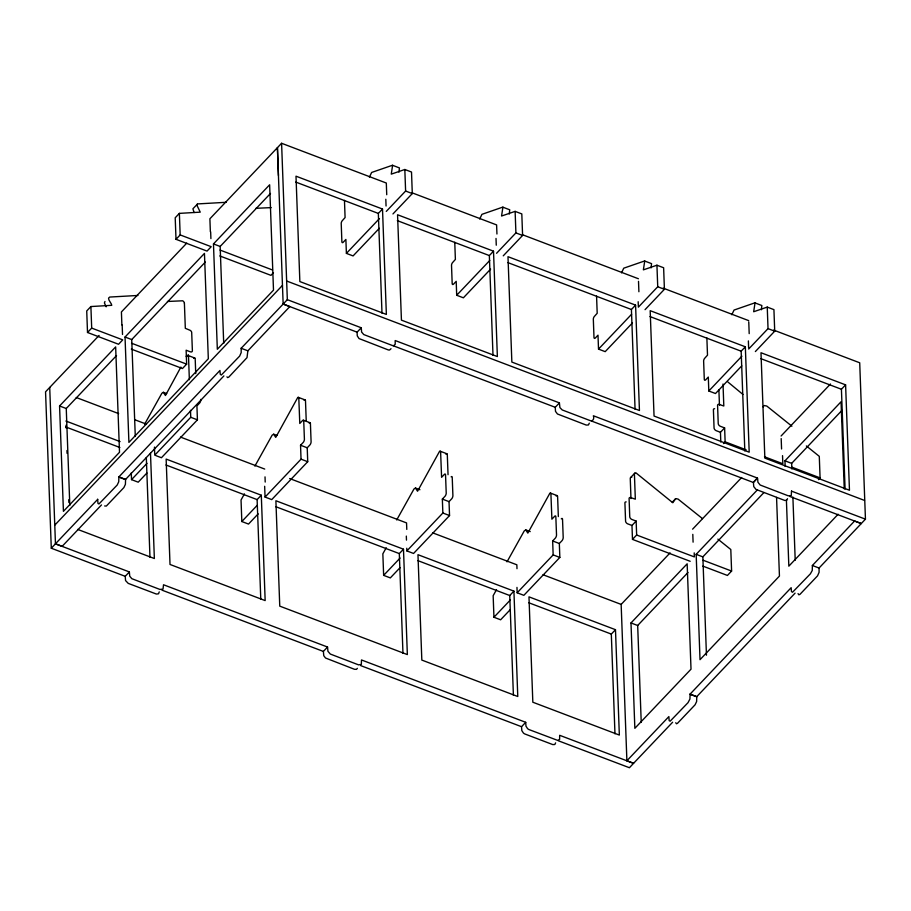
<?xml version="1.0" encoding="UTF-8"?>
<svg xmlns="http://www.w3.org/2000/svg" width="911" height="911" viewBox="0 0 911 911"><rect width="100%" height="100%" fill="white"/><g stroke="black" fill="none" stroke-linecap="round" stroke-linejoin="round"><path stroke-width="1.37" d="M787.48 498.704L786.762 500.31L784.77 500.458L755.993 489.401L753.75 486.599L753.42 482.602L757.394 478.047L593.346 415.758C594.735 418.57 592.56 422.419 589.463 420.335L562.212 409.95L559.901 407.57L559.411 402.901L557.27 402.07L395.18 340.543L395.203 344.324L393.757 345.599A3.815 2.437 43.5 0 1 391.992 345.349L363.774 334.565L361.621 332.071L361.246 327.63M555.608 742.864L554.845 744.503L552.806 744.594L525.191 734.107A3.815 2.437 43.5 0 1 523.392 732.991L521.809 730.576L521.548 726.705L525.715 722.309L361.485 659.951L361.337 664.381L358.604 664.882L330.317 654.052L327.937 651.297L327.55 647.038L163.513 584.76L163.035 589.075L159.903 589.44L131.822 578.679L129.726 576.173L129.373 571.937L55.457 543.833L49.718 387.437M589.292 423.171L588.449 424.97L586.206 425.061L557.464 413.993L555.505 411.373L555.243 407.297L559.411 402.901M398.972 172.168L399.428 167.92L392.459 165.255L371.631 172.464L369.41 177.155M509.272 214.051L509.739 209.803L502.758 207.127L481.93 214.336L479.71 219.027M651.092 267.891L651.547 263.643L644.578 260.979L623.739 268.187L621.53 272.879M761.391 309.774L761.847 305.527L754.877 302.851L734.038 310.059L731.829 314.75M97.671 499.239L97.955 503.419L98.935 503.977L117.189 485.039L118.726 481.805L118.897 476.897L219.938 370.492L220.257 374.33L221.316 375.036L239.639 356.11L241.199 352.58L241.164 348.139M104.64 505.958L106.336 506.06L123.885 487.579L125.411 484.345L125.581 479.425L223.89 375.913M672.637 722.218L633.578 763.304L626.893 760.765L668.879 716.593L669.152 720.635L670.143 721.193L687.999 702.688L689.934 699.022L690.094 694.114L791.147 587.709L791.465 591.546L792.524 592.252L810.391 573.816L812.27 570.434L812.373 565.492L854.586 521.001L861.282 523.54L865.45 519.168L859.711 362.783L773.564 330.067M675.723 722.742L676.509 723.778L677.533 723.277L695.082 704.795L696.619 701.561L696.778 696.642L795.087 593.129M391.024 348.719L389.589 349.983A3.815 2.437 43.5 0 1 387.813 349.744L359.048 338.573L357.26 335.863L357.078 332.162L361.246 327.778L287.329 299.662L281.59 143.278L386.31 183.031L386.731 194.726M357.351 668.344L356.497 669.357L354.436 669.278L325.534 658.015L323.769 655.692L323.382 651.433L327.55 647.038M180.879 367.087L165.438 395.522L163.354 392.311L161.851 393.29L144.587 424.241M226.406 202.288L197.619 203.916L192.904 208.79L194.111 212.548M197.197 204.166L197.186 205.795L200.249 212.149L179.376 213.379L175.208 217.775L176.005 239.308L207.036 251.094L211.204 246.699L180.173 234.924L179.376 213.379M254.886 466.125L272.15 435.162L273.664 434.194L277.001 435.458M244.433 493.876L241.039 499.991L241.825 521.525L248.521 524.064L258.189 513.872M396.706 519.965L413.958 489.013L415.473 488.034L419.925 489.731M386.241 547.727L382.848 553.831L383.645 575.365L390.329 577.904L400.009 567.724M507.006 561.848L524.258 530.885L525.772 529.917L530.225 531.603M496.541 589.611L493.158 595.714L493.944 617.248L500.629 619.787L510.308 609.596M186.448 356.827L187.427 355.62M702.483 518.621L677.978 499.023L675.609 498.704L672.785 502.747L635.969 472.889A2.551 1.628 43.5 0 0 634.42 474.05L635.331 499.182L630.685 497.588A2.186 1.401 43.5 0 0 629.091 498.408L629.752 516.844A2.517 1.606 43.5 0 0 631.949 519.486L636.14 521.081L636.652 535.008L632.485 539.392L690.185 561.301M763.145 406.898L764.09 405.532L766.743 406.021L791.898 426.2M90.895 306.551L86.727 310.947L87.513 332.481L118.555 344.267L122.723 339.871L91.692 328.097L90.895 306.551L111.757 305.322C112.03 303.614 106.04 298.034 109.73 297.054L137.925 295.46M87.513 332.481L91.692 328.097M176.005 239.308L180.173 234.924M99.094 335.442L45.55 391.832L51.289 548.217L125.206 576.321L129.373 571.937M186.766 243.123L121.414 311.949L121.88 324.942M281.59 143.278L209.894 218.777L210.361 231.77M59.568 405.976L115.651 346.92L119.512 452.277L63.428 511.333L59.568 405.976L66.252 408.515L69.805 505.434M125.035 337.036L204.451 253.406L208.323 358.763L128.906 442.382L125.035 337.036L131.731 339.575L135.283 436.494M213.47 243.92L269.633 184.785L273.494 290.131L217.33 349.266L213.47 243.92L220.155 246.46L223.707 343.379M66.252 408.515L116.54 355.563M131.731 339.575L205.339 262.061M220.155 246.46L270.499 193.439M184.398 303.181L185.32 328.324L189.978 330.249A2.186 1.401 43.5 0 1 191.686 332.344L192.38 350.781A2.517 1.606 43.5 0 1 190.308 351.805L186.129 350.211L186.641 364.138L182.462 368.534L131.321 349.118M273.448 272.731L270.954 275.361L219.802 255.945M54.774 525.146L282.467 285.382M51.289 548.217L55.457 543.833M287.329 299.662L241.176 348.275L247.86 350.815L247.018 357.636L228.775 377.12L227.67 377.598L226.941 376.869M247.86 350.815L289.835 306.574L283.15 304.035L277.422 147.662L278.436 175.504M381.994 313.19L378.338 213.425L382.506 209.04L295.995 176.187L299.856 281.567L386.366 314.42L382.506 209.04M146.922 473.014L138.21 482.181L131.526 479.641L147.013 463.346M190.49 410.326L190.741 417.295L154.756 455.193L154.46 447.096M379.352 228.274L353.081 255.923L346.396 253.383L379.466 218.56M386.264 211.409L405.611 191.037L404.826 169.492L391.263 174.138L392.618 165.278M200.773 399.394L200.796 399.929A2.517 1.059 -69.2 0 1 199.532 403.152L196.924 405.907L197.425 419.834L161.441 457.732L155.872 455.614M392.948 213.948L412.296 193.576L411.51 172.031L404.826 169.492M309.182 423.148L309.33 423A2.186 0.922 -69.2 0 1 310.412 423.376L311.095 441.801A2.517 1.059 -69.2 0 1 309.831 445.035L307.223 447.779L307.724 461.706L271.74 499.604L265.055 497.064L301.04 459.167L300.539 445.24L303.147 442.495A2.517 1.059 -69.2 0 0 304.411 439.261L303.727 420.836A2.186 0.922 -69.2 0 0 302.634 420.461L299.787 423.456L298.808 398.209A2.551 1.07 -69.2 0 0 297.749 397.503L275.737 437.394L273.664 434.194M260.785 599.37L257.118 499.604L261.298 495.22L166.144 459.087L170.015 564.467L265.158 600.588L261.298 495.22M492.999 355.336L489.344 255.57L493.511 251.185L397.56 214.757L401.432 320.137L497.372 356.565L493.511 251.185M241.825 521.525L257.312 505.218M490.619 269.121L463.392 297.806L456.696 295.266L489.776 260.444M496.563 253.292L515.911 232.909L515.125 211.375L501.562 216.021L502.918 207.15M503.248 255.832L522.595 235.448L521.809 213.914L515.125 211.375M451.139 476.84A2.186 0.922 -69.2 0 1 452.22 477.216L452.904 495.652A2.517 1.059 -69.2 0 1 451.64 498.875L449.032 501.631L449.544 515.558L413.56 553.455L406.864 550.916L442.86 513.018L442.347 499.091L444.955 496.336A2.517 1.059 -69.2 0 0 446.219 493.113L445.536 474.677A2.186 0.922 -69.2 0 0 444.454 474.312L441.596 477.307L440.617 452.061A2.551 1.07 -69.2 0 0 439.557 451.344L417.545 491.245L415.473 488.034M402.969 653.358L399.314 553.592L403.482 549.208L275.896 500.754L279.757 606.134L407.354 654.588L403.482 549.208M635.069 409.278L631.414 309.512L635.582 305.128L507.985 256.686L511.857 362.066L639.442 410.508L635.582 305.128M383.645 575.365L400.088 558.044M632.439 322.972L605.2 351.646L598.516 349.107L631.585 314.284M644.737 261.001L643.371 269.861L656.933 265.215L657.731 286.76L638.372 307.132L638.178 301.735M645.056 309.672L664.415 289.299L663.629 267.754L656.933 265.215M561.29 518.871L561.438 518.723A2.186 0.922 -69.2 0 1 562.52 519.099L563.203 537.524A2.517 1.059 -69.2 0 1 561.939 540.758L559.331 543.503L559.844 557.43L523.859 595.327L517.163 592.788L553.159 554.901L552.647 540.963L555.255 538.219A2.517 1.059 -69.2 0 0 556.519 534.985L555.835 516.56A2.186 0.922 -69.2 0 0 554.753 516.184L551.895 519.179L550.916 493.933A2.551 1.07 -69.2 0 0 549.857 493.227L527.845 533.117L525.772 529.917M744.822 450.945L741.155 351.19L745.335 346.795L650.181 310.674L654.052 416.054L749.195 452.175L745.335 346.795M513.405 695.275L509.739 595.521L513.918 591.137L417.967 554.697L421.827 660.076L517.778 696.505L513.918 591.137M493.944 617.248L510.388 599.928M741.759 365.869L715.499 393.529L708.815 390.99L741.884 356.167M748.671 349.015L768.03 328.632L767.244 307.098L753.67 311.744L755.037 302.873M630.56 477.615L634.728 473.23M755.367 351.555L774.714 331.171L773.929 309.638L767.244 307.098M632.485 539.392L631.972 525.465L636.14 521.081M720.806 442.051L720.453 432.292L724.621 427.908L720.43 426.314A2.517 1.606 43.5 0 1 718.232 423.683L717.572 405.236A2.186 1.401 43.5 0 1 719.166 404.416L723.812 406.01L723.015 384.009M723.459 443.589L725.133 441.835L724.621 427.908M672.272 502.223L675.609 498.704M626.893 760.765L621.154 604.403L670.097 552.875M692.611 529.166L741.645 477.523M781.091 435.993L830.468 383.998M845.089 489.013L841.422 389.259L845.602 384.863L760.992 352.739L764.853 458.119L849.462 490.243L845.602 384.863M591.444 421.007L753.215 482.431L757.394 478.047M614.971 733.845L611.315 634.09L615.483 629.695L528.972 596.853L532.833 702.222L619.343 735.075L615.483 629.695M630.993 622.953L687.156 563.818L691.016 669.175L634.853 728.31L630.993 622.953L637.677 625.493L641.23 722.423M776.559 497.395L779.44 576.059L700.024 659.678L696.163 554.332L757.235 490.027M785.18 466.432L784.975 460.818L841.058 401.762L844.246 488.854M637.677 625.493L688.033 572.472M706.458 655.191L702.848 556.872L763.919 492.566M791.864 468.971L791.659 463.357L841.935 410.405M717.879 539.118L730.804 549.515L731.601 571.06L727.422 575.445L702.859 566.118M818.408 479.641L820.082 477.888L819.285 456.343L806.36 445.946M838.143 514.237L788.835 566.164L786.409 500.15M97.682 499.376L55.457 543.799L62.142 546.338L101.485 504.945M193.781 358.444L194.111 358.16A2.608 1.105 -69.2 0 1 194.703 358.012A2.551 1.07 -69.2 0 1 195.193 358.866L195.74 373.601M304.08 400.316L304.411 400.043A2.608 1.105 -69.2 0 1 305.014 399.895A2.551 1.07 -69.2 0 1 305.492 400.749L306.233 420.859M445.9 454.168L446.231 453.883A2.551 1.07 -69.2 0 1 447.301 454.6L448.041 474.699M556.2 496.039L556.53 495.766A2.551 1.07 -69.2 0 1 557.6 496.472L558.341 516.583M104.97 301.484L104.412 302.953L106.143 306.802M255.923 208.3L271.193 207.617M167.442 301.473L182.712 300.789A2.608 1.674 43.5 0 1 184.409 303.215M412.341 192.916L496.609 224.915L496.939 234.013M522.823 234.867L638.417 278.755M663.14 288.138L748.717 320.638M405.611 191.037L412.296 193.576M515.911 232.909L522.595 235.448M657.731 286.76L664.415 289.299M768.03 328.632L774.714 331.171M295.756 182.075L378.338 213.425M397.333 220.644L489.344 255.57M507.803 262.584L631.414 309.512M649.976 316.561L741.155 351.19M760.787 358.638L841.422 389.259M720.453 432.292L716.262 430.709A2.517 1.606 43.5 0 1 714.065 428.068L713.404 409.631A2.186 1.401 43.5 0 1 714.645 408.732M784.975 460.818L791.659 463.357M220.029 250.058L272.491 269.975M725.133 441.835L746.12 449.806M764.477 456.775L782.834 463.745L782.538 455.648M791.636 467.081L820.082 477.888M286.908 281.112L864.505 500.424M791.534 491.143L865.45 519.168M393.142 345.724L555.243 407.297M283.162 304.058L357.078 332.162M789.996 496.529L861.282 523.563L819.057 568.031L812.373 565.492M194.703 358.012L188.019 355.472A2.608 1.105 -69.2 0 1 188.247 355.609A2.551 1.07 -69.2 0 1 188.509 356.338L189.363 379.716M298.318 397.355L305.014 399.895M440.138 451.196L446.823 453.735M550.438 493.079L557.122 495.618M631.972 525.465L627.781 523.882A2.517 1.606 43.5 0 1 625.584 521.24L624.912 502.804A2.186 1.401 43.5 0 1 626.164 501.904M696.163 554.332L702.848 556.872M131.548 343.231L186.641 364.138M636.652 535.008L694.353 556.917L694.205 552.875M703.155 560.254L731.601 571.06M303.431 420.233L310.116 422.772M163.354 392.311L166.702 393.586M300.539 445.24L307.223 447.779M442.347 499.091L449.032 501.631M552.647 540.963L559.331 543.503M190.741 417.295L197.425 419.834M301.04 459.167L307.724 461.706M442.86 513.018L449.544 515.558M553.159 554.901L559.844 557.43M76.228 397.503L118.646 413.605M134.555 419.652L146.477 424.173M180.469 437.075L264.737 469.074M289.618 478.526L406.545 522.914L406.784 529.416M432.577 532.81L516.844 564.797L516.992 568.692M543.013 574.739L621.211 604.426M65.877 421.019L120.081 441.596M65.672 426.917L119.876 447.495M165.939 464.986L257.118 499.604M275.634 506.641L399.314 553.592M417.739 560.584L509.739 595.521M528.733 602.729L611.315 634.09M118.897 476.897L125.581 479.425M118.84 477.045L125.524 479.585M690.094 694.114L696.778 696.642M690.037 694.262L696.721 696.801M77.674 529.405L154.358 558.523L150.486 453.143M161.885 590.112L323.382 651.433M360.688 665.599L521.548 726.705M558.124 740.7L629.41 767.722L633.578 763.338L559.661 735.302L559.605 739.436L557.566 740.347L529.359 729.711A3.815 2.437 43.5 0 1 527.56 728.606L525.977 726.181L525.715 722.309M727.855 381.971L742.977 394.474M798.036 593.596L798.867 594.815L799.983 594.336L817.531 575.866L819.091 572.324L819.057 567.895M792.889 497.064L795.212 560.276M791.522 491.006L791.26 495.618L788.22 495.8L760.161 485.016L757.918 482.204L757.599 478.207M781.183 438.59L781.57 448.986M748.762 321.936L749.195 333.631M748.375 340.919L748.626 347.66M718.881 389.623L719.462 405.372M706.868 337.97L707.505 355.165L704.602 358.387A2.186 0.922 -69.2 0 0 703.622 360.938L704.294 379.386A2.517 1.059 -69.2 0 0 705.695 379.807L708.303 377.063L708.815 390.99M692.804 534.358L693.089 542.159M638.509 281.351L638.896 291.748M630.981 498.545L630.253 478.434A2.551 1.628 43.5 0 1 631.778 477.284M596.568 296.086L597.195 313.293L594.302 316.516A2.186 0.922 -69.2 0 0 593.323 319.055L593.995 337.503A2.517 1.059 -69.2 0 0 595.395 337.935L598.003 335.18L598.516 349.107M516.97 587.401L517.163 592.788M496.017 238.454L496.267 245.196M454.76 242.246L455.386 259.441L452.494 262.664A2.186 0.922 -69.2 0 0 451.514 265.215L452.186 283.663A2.517 1.059 -69.2 0 0 453.576 284.084L456.195 281.34L456.696 295.266M406.329 536.078L406.477 540.121M406.773 548.217L406.864 550.916M385.82 199.27L386.059 206.011M344.46 200.363L345.087 217.57L342.194 220.792A2.186 0.922 -69.2 0 0 341.215 223.332L341.876 241.779A2.517 1.059 -69.2 0 0 343.276 242.201L345.884 239.456L346.396 253.383M265.021 476.874L265.203 482.067M264.657 486.28L265.055 497.064M210.657 231.861L210.908 238.602M159.243 591.877L158.525 593.813L156.373 594.052L128.235 583.382L125.559 580.569L125.206 576.185M146.318 457.538L149.973 557.293M131.286 472.911L131.526 479.641M122.176 325.033L122.518 334.474M66.036 425.232L66.139 428.045M66.958 450.524L67.061 453.336M68.769 499.706L68.872 502.508M188.19 354.641L188.213 355.176A2.517 1.606 43.5 0 1 188.156 355.529M188.03 355.825A2.517 1.606 43.5 0 1 186.14 356.19"/></g></svg>
